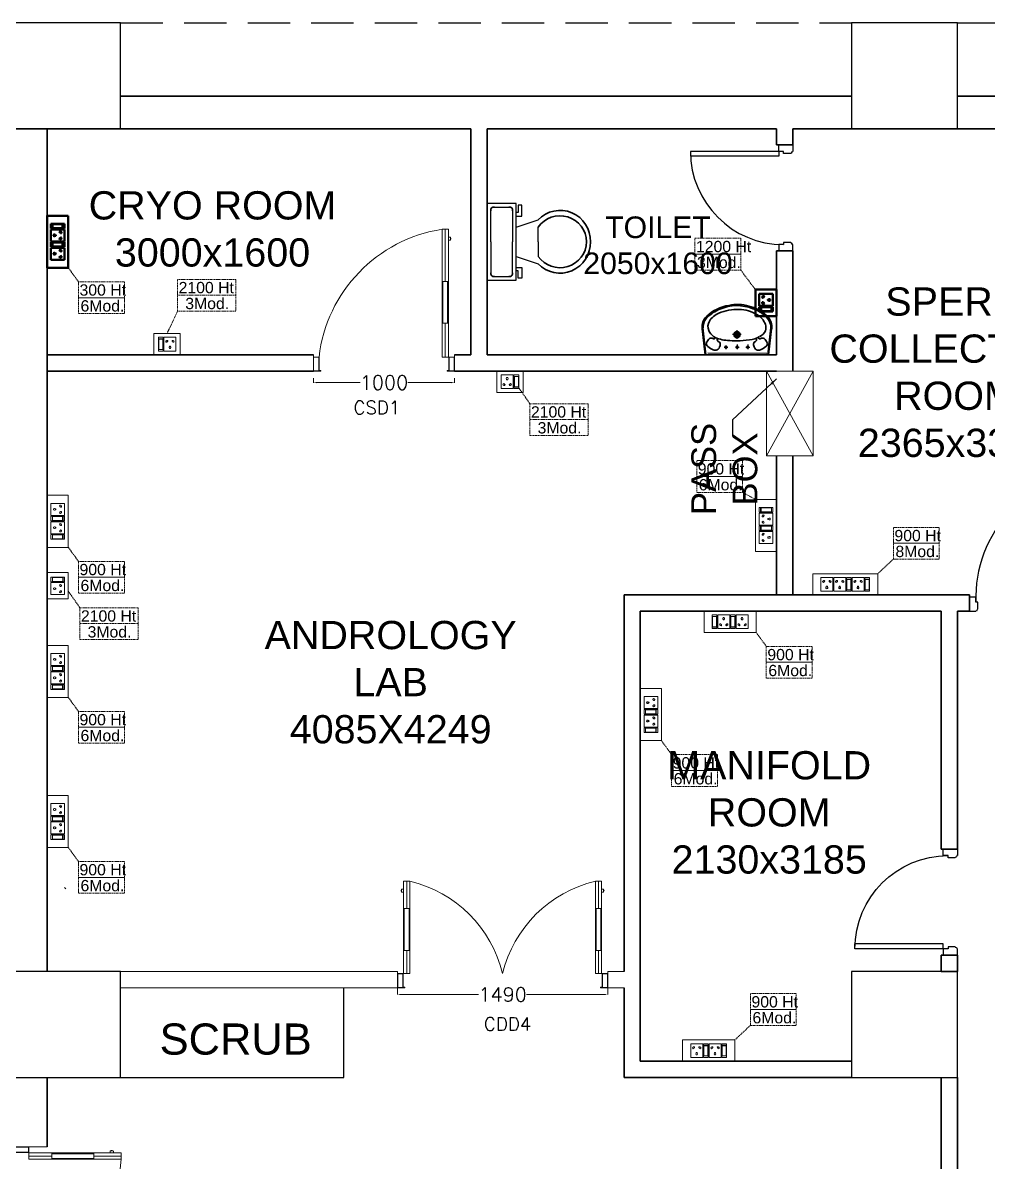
# Model space of a CAD drawing. Extents: x 3505867 to 3988380, y -625948 to -590408.
# Drawn here: x 3612490 to 3619326, y -603838 to -595773 of the extents above; entities that cross this region are included whole.
import ezdxf

# ---------------------------------------------------------------- set-up
doc = ezdxf.new("R2010")
doc.units = 0
doc.header["$LTSCALE"] = 6
doc.header["$MEASUREMENT"] = 0
for name, pattern in [('1', [0]), ('DASHED2', [0.375, 0.25, -0.125]), ('HIDDEN', [0.375, 0.25, -0.125])]:
    doc.linetypes.add(name, pattern=pattern)
doc.layers.get('0').update_dxf_attribs({"linetype": 'CONTINUOUS'})
doc.layers.get('Defpoints').update_dxf_attribs({"linetype": 'CONTINUOUS'})
for name, color, linetype, lineweight in [('1200 Door', 144, 'CONTINUOUS', 5), ('Double Leaf Door', 4, 'CONTINUOUS', 18), ('ELE-1 NO 6-16A RAW POWER SOCKET', 1, 'CONTINUOUS', 0), ('ELE-2NOS OF 6-16 RAW POWER SOCKET', 1, 'CONTINUOUS', 20), ('ELE-3NOS 6-16A POWER SOCKET', 5, 'CONTINUOUS', 25), ('ELE. 2N0S OF 6-16 UPS SOCKETS', 191, 'CONTINUOUS', 15), ('Single Leaf Door', 4, 'CONTINUOUS', 18), ('WALL', 10, 'CONTINUOUS', 35), ('WIN', 151, 'CONTINUOUS', 9)]:
    doc.layers.add(name, color=color, linetype=linetype, lineweight=lineweight)
doc.layers.add('CFT_LOOPING', color=7, linetype='1', lineweight=0, true_color=0xd6d600)
for name, color, linetype in [('Chajja', 7, 'CONTINUOUS'), ('COL', 5, 'CONTINUOUS'), ('DIM', 7, 'CONTINUOUS'), ('DOOR', 44, 'CONTINUOUS'), ('furniture', 33, 'CONTINUOUS'), ('TEXT', 5, 'CONTINUOUS')]:
    doc.layers.add(name, color=color, linetype=linetype)
doc.layers.add('ELE-6A AC SOCKET', color=7, linetype='CONTINUOUS', true_color=0x00ceb6)
doc.styles.add('ARIAL', font='')
doc.styles.add('ROMANS', font='romans.shx')
doc.styles.get("Standard").update_dxf_attribs({"font": 'SIMPLEX'})
doc.styles.get('ARIAL').set_extended_font_data('Arial')
doc.dimstyles.new('AEPL1', dxfattribs={"dimtxt": 100, "dimasz": 25, "dimexe": 1.25, "dimexo": 50, "dimtad": 0, "dimdec": 0, "dimtxsty": 'ROMANS', "dimcen": 2.5, "dimclrd": 250, "dimclre": 250, "dimadec": 0, "dimazin": 0, "dimtfac": 1, "dimtdec": 0, "dimtmove": 0, "dimatfit": 3, "dimfxl": 1, "dimlwd": 0, "dimlwe": 0, "dimarcsym": 0})
doc.dimstyles.new('TEXT', dxfattribs={"dimscale": 0, "dimtxt": 500, "dimasz": 100, "dimexe": 75, "dimexo": 100, "dimgap": 50, "dimtad": 0, "dimdec": 0, "dimzin": 0, "dimdsep": 46, "dimtxsty": 'ARIAL', "dimblk": 'OBLIQUE', "dimcen": 0.09, "dimdle": 100, "dimclrd": 256, "dimclre": 256, "dimclrt": 6, "dimadec": 0, "dimazin": 0, "dimtfac": 1, "dimtdec": 0, "dimtofl": 0, "dimtmove": 2, "dimatfit": 3, "dimfxl": 1, "dimfrac": 2, "dimtolj": 1, "dimtzin": 0, "dimarcsym": 0})

# ---------------------------------------------------------------- blocks, each defined once
blk = doc.blocks.new('A$C19B8274B')
at = {"layer": 'DOOR'}
for p, q in [((-45, 925), (-80, 925)), ((-80, 50), (-80, 925)), ((-45, 50), (-45, 925)), ((-45, 50), (-80, 50)), ((-955, -50), (-955, -47.5)), ((-940, -35), (-942.5, -35)), ((-60, -35), (-57.5, -35)), ((-45, -50), (-45, -47.5))]:
    blk.add_line(p, q, dxfattribs=at)
for points in [[(-940, 15), (-955, 15), (-955, 50), (-1000, 50), (-1000, -50), (-955, -50)], [(-940, -35), (-940, 15)], [(-60, 15), (-45, 15), (-45, 50), (0, 50), (0, -50), (-45, -50)], [(-60, -35), (-60, 15)]]:
    blk.add_lwpolyline(points, dxfattribs=at)
at = {"layer": 'DOOR', "color": 145}
blk.add_arc((-80, 50), 875, 90, 182.29244, dxfattribs=at)
at = {"layer": 'DOOR'}
for centre, start, end in [((-955, -35), 270, 0), ((-45, -35), 180, 270)]:
    blk.add_arc(centre, 12.5, start, end, dxfattribs=at)
blk = doc.blocks.new('750')
at = {"layer": 'DOOR'}
for p, q in [((-50, 705), (-47.5, 705)), ((-35, 690), (-35, 692.5)), ((-50, 45), (-47.5, 45)), ((-35, 60), (-35, 57.5)), ((50, 45), (50, 80)), ((50, 80), (675, 80)), ((50, 45), (675, 45)), ((675, 45), (675, 80))]:
    blk.add_line(p, q, dxfattribs=at)
for points in [[(15, 690), (15, 705), (50, 705), (50, 750), (-50, 750), (-50, 705)], [(-35, 690), (15, 690)], [(15, 60), (15, 45), (50, 45), (50, 0), (-50, 0), (-50, 45)], [(-35, 60), (15, 60)]]:
    blk.add_lwpolyline(points, dxfattribs=at)
for centre, start, end in [((-35, 705), 180, 270), ((-35, 45), 90, 180)]:
    blk.add_arc(centre, 12.5, start, end, dxfattribs=at)
at = {"layer": 'DOOR', "color": 145}
blk.add_arc((15, 45), 660, 0, 90, dxfattribs=at)
blk = doc.blocks.new('_Oblique')
at = {"color": 0, "linetype": 'ByBlock', "lineweight": -2}
blk.add_line((-0.5, -0.5), (0.5, 0.5), dxfattribs=at)
blk = doc.blocks.new('*D130')
at = {"layer": 'Defpoints', "color": 0, "linetype": 'ByBlock'}
for p in [(-26230, 11392.2), (-24740, 11392.2), (-24740, 11287.3)]:
    blk.add_point(p, dxfattribs=at)
at = {"layer": 'DIM', "color": 250, "linetype": 'ByBlock', "lineweight": 0}
for p, q in [((-26230, 11342.2), (-26230, 11286.1)), ((-24740, 11342.2), (-24740, 11286.1)), ((-26205, 11287.3), (-25654.7, 11287.3)), ((-24765, 11287.3), (-25315.3, 11287.3))]:
    blk.add_line(p, q, dxfattribs=at)
at = {"layer": 'DIM', "color": 250, "linetype": 'ByBlock'}
for points in [[(-26205, 11291.5), (-26205, 11283.2), (-26230, 11287.3)], [(-24765, 11283.2), (-24765, 11291.5), (-24740, 11287.3)]]:
    blk.add_solid(points, dxfattribs=at)
at = {"layer": 'DIM', "color": 0, "linetype": 'ByBlock', "insert": (-25485, 11287.3), "char_height": 100, "attachment_point": 5, "style": 'ROMANS'}
blk.add_mtext('1490', dxfattribs=at)
blk = doc.blocks.new('1500x2100x100 DD')
at = {"layer": 'Double Leaf Door'}
for points in [[(49.2, 263.9), (54.1, 263.9), (54.1, 560.4), (49.2, 560.4)], [(92.8, 560.4), (87.8, 560.4), (87.8, 263.9), (92.8, 263.9)], [(1407.2, 560.4), (1412.2, 560.4), (1412.2, 263.9), (1407.2, 263.9)], [(1450.8, 263.9), (1445.9, 263.9), (1445.9, 560.4), (1450.8, 560.4)]]:
    blk.add_hatch(color=6, dxfattribs=at).paths.add_polyline_path(points)
at = {"layer": 'Double Leaf Door', "color": 8}
for p, q in [((49.2, 100), (49.2, 754.2)), ((49.2, 754.2), (92.8, 754.2)), ((71, 560.4), (71, 754.2)), ((92.8, 754.2), (92.8, 100)), ((1450.8, 754.2), (1407.2, 754.2)), ((1407.2, 754.2), (1407.2, 100)), ((1429, 560.4), (1429, 754.2)), ((1450.8, 100), (1450.8, 754.2)), ((34.8, 696.7), (34.8, 678.8)), ((49.2, 698.7), (36.7, 698.7)), ((36.7, 676.8), (49.2, 676.8)), ((49.2, 698.7), (49.2, 676.8)), ((1450.8, 698.7), (1463.3, 698.7)), ((1450.8, 698.7), (1450.8, 676.8)), ((1463.3, 676.8), (1450.8, 676.8)), ((1465.2, 696.7), (1465.2, 678.8)), ((71, 100), (71, 263.9)), ((1429, 100), (1429, 263.9)), ((5, 100), (5, 0)), ((45.2, 100), (5, 100)), ((7, 98), (7, 2)), ((43.2, 98), (7, 98)), ((43.2, 3), (43.2, 98)), ((45.2, 5), (45.2, 100)), ((92.8, 100), (49.2, 100)), ((1407.2, 100), (1450.8, 100)), ((1454.8, 5), (1454.8, 100)), ((1454.8, 100), (1495, 100)), ((1456.8, 3), (1456.8, 98)), ((1456.8, 98), (1493, 98)), ((1493, 98), (1493, 2)), ((1495, 100), (1495, 0)), ((5, 0), (45.2, 0)), ((7, 2), (45.2, 2)), ((55.1, 3), (43.2, 3)), ((57.1, 5), (45.2, 5)), ((45.2, 2), (55.1, 2)), ((45.2, 0), (57.1, 0)), ((55.1, 2), (55.1, 3)), ((57.1, 0), (57.1, 5)), ((1442.9, 0), (1442.9, 5)), ((1442.9, 5), (1454.8, 5)), ((1454.8, 0), (1442.9, 0)), ((1444.9, 2), (1444.9, 3)), ((1444.9, 3), (1456.8, 3)), ((1454.8, 2), (1444.9, 2)), ((1493, 2), (1454.8, 2)), ((1495, 0), (1454.8, 0))]:
    blk.add_line(p, q, dxfattribs=at)
at = {"layer": 'Double Leaf Door', "color": 6}
for p, q in [((92.8, 560.4), (49.2, 560.4)), ((49.2, 560.4), (49.2, 263.9)), ((54.1, 263.9), (54.1, 560.4)), ((87.8, 263.9), (87.8, 560.4)), ((92.8, 263.9), (92.8, 560.4)), ((1407.2, 263.9), (1407.2, 560.4)), ((1407.2, 560.4), (1450.8, 560.4)), ((1412.2, 263.9), (1412.2, 560.4)), ((1445.9, 263.9), (1445.9, 560.4)), ((1450.8, 560.4), (1450.8, 263.9)), ((49.2, 263.9), (92.8, 263.9)), ((1450.8, 263.9), (1407.2, 263.9))]:
    blk.add_line(p, q, dxfattribs=at)
at = {"layer": 'Double Leaf Door', "color": 6, "ltscale": 100}
for p, q in [((87.8, 560.4), (87.8, 263.9)), ((1412.2, 560.4), (1412.2, 263.9))]:
    blk.add_line(p, q, dxfattribs=at)
at = {"layer": 'Double Leaf Door', "color": 6}
for points in [[(49.2, 560.4), (49.2, 263.9), (54.1, 263.9), (54.1, 560.4), (49.2, 560.4)], [(92.8, 560.4), (92.8, 263.9), (87.8, 263.9), (87.8, 560.4), (92.8, 560.4)], [(1407.2, 560.4), (1407.2, 263.9), (1412.2, 263.9), (1412.2, 560.4), (1407.2, 560.4)], [(1450.8, 560.4), (1450.8, 263.9), (1445.9, 263.9), (1445.9, 560.4), (1450.8, 560.4)]]:
    blk.add_lwpolyline(points, dxfattribs=at)
at = {"layer": 'Double Leaf Door', "ltscale": 5000}
for points in [[(49.2, 560.4), (49.2, 263.9), (54.1, 263.9), (54.1, 560.4), (49.2, 560.4)], [(1450.8, 560.4), (1450.8, 263.9), (1445.9, 263.9), (1445.9, 560.4), (1450.8, 560.4)]]:
    blk.add_lwpolyline(points, dxfattribs=at)
at = {"layer": 'Double Leaf Door', "color": 8}
for centre, radius, start, end in [((-111.3, -108), 886, 13.57447, 76.68363), ((1611.3, -108), 886, 103.31637, 166.42553), ((34.8, 687.7), 3.72, 90, 270), ((36.7, 696.7), 1.98, 90, 180), ((36.7, 678.8), 1.98, 180, 270), ((1463.3, 696.7), 1.98, 0, 90), ((1463.3, 678.8), 1.98, 270, 0), ((1465.2, 687.7), 3.72, 270, 90)]:
    blk.add_arc(centre, radius, start, end, dxfattribs=at)
blk = doc.blocks.new('1800x100')
at = {"layer": 'Double Leaf Door'}
for points in [[(101627.9, -31394.5), (101632.8, -31394.5), (101632.8, -31098), (101627.9, -31098)], [(101671.5, -31098), (101666.6, -31098), (101666.6, -31394.5), (101671.5, -31394.5)], [(103255.9, -31098), (103260.9, -31098), (103260.9, -31394.5), (103255.9, -31394.5)], [(103299.6, -31394.5), (103294.6, -31394.5), (103294.6, -31098), (103299.6, -31098)]]:
    blk.add_hatch(color=6, dxfattribs=at).paths.add_polyline_path(points)
at = {"layer": 'Double Leaf Door', "color": 8}
for p, q in [((101613.5, -30961.8), (101613.5, -30979.7)), ((101627.9, -30959.8), (101615.5, -30959.8)), ((101627.9, -31558.5), (101627.9, -30904.2)), ((101627.9, -30904.2), (101671.5, -30904.2)), ((101627.9, -30959.8), (101627.9, -30981.7)), ((101649.7, -31098), (101649.7, -30904.2)), ((101671.5, -30904.2), (101671.5, -31558.5)), ((103299.6, -30904.2), (103255.9, -30904.2)), ((103255.9, -30904.2), (103255.9, -31558.5)), ((103277.8, -31098), (103277.8, -30904.2)), ((103299.6, -31558.5), (103299.6, -30904.2)), ((103299.6, -30959.8), (103312, -30959.8)), ((103299.6, -30959.8), (103299.6, -30981.7)), ((103314, -30961.8), (103314, -30979.7)), ((101615.5, -30981.7), (101627.9, -30981.7)), ((103312, -30981.7), (103299.6, -30981.7)), ((101649.7, -31558.5), (101649.7, -31394.5)), ((103277.8, -31558.5), (103277.8, -31394.5)), ((101583.7, -31558.5), (101583.7, -31658.5)), ((101623.9, -31558.5), (101583.7, -31558.5)), ((101585.7, -31560.5), (101585.7, -31656.5)), ((101621.9, -31560.5), (101585.7, -31560.5)), ((101621.9, -31655.5), (101621.9, -31560.5)), ((101623.9, -31653.5), (101623.9, -31558.5)), ((101671.5, -31558.5), (101627.9, -31558.5)), ((103255.9, -31558.5), (103299.6, -31558.5)), ((103303.6, -31653.5), (103303.6, -31558.5)), ((103303.6, -31558.5), (103343.7, -31558.5)), ((103305.5, -31655.5), (103305.5, -31560.5)), ((103305.5, -31560.5), (103341.8, -31560.5)), ((103341.8, -31560.5), (103341.8, -31656.5)), ((103343.7, -31558.5), (103343.7, -31658.5)), ((101583.7, -31658.5), (101623.9, -31658.5)), ((101585.7, -31656.5), (101623.9, -31656.5)), ((101633.8, -31655.5), (101621.9, -31655.5)), ((101635.8, -31653.5), (101623.9, -31653.5)), ((101623.9, -31656.5), (101633.8, -31656.5)), ((101623.9, -31658.5), (101635.8, -31658.5)), ((101633.8, -31656.5), (101633.8, -31655.5)), ((101635.8, -31658.5), (101635.8, -31653.5)), ((103291.6, -31658.5), (103291.6, -31653.5)), ((103291.6, -31653.5), (103303.6, -31653.5)), ((103303.6, -31658.5), (103291.6, -31658.5)), ((103293.6, -31656.5), (103293.6, -31655.5)), ((103293.6, -31655.5), (103305.5, -31655.5)), ((103303.6, -31656.5), (103293.6, -31656.5)), ((103341.8, -31656.5), (103303.6, -31656.5)), ((103343.7, -31658.5), (103303.6, -31658.5))]:
    blk.add_line(p, q, dxfattribs=at)
at = {"layer": 'Double Leaf Door', "color": 6}
for p, q in [((101671.5, -31098), (101627.9, -31098)), ((101627.9, -31098), (101627.9, -31394.5)), ((101632.8, -31394.5), (101632.8, -31098)), ((101666.6, -31394.5), (101666.6, -31098)), ((101671.5, -31394.5), (101671.5, -31098)), ((103255.9, -31394.5), (103255.9, -31098)), ((103255.9, -31098), (103299.6, -31098)), ((103260.9, -31394.5), (103260.9, -31098)), ((103294.6, -31394.5), (103294.6, -31098)), ((103299.6, -31098), (103299.6, -31394.5)), ((101627.9, -31394.5), (101671.5, -31394.5)), ((103299.6, -31394.5), (103255.9, -31394.5))]:
    blk.add_line(p, q, dxfattribs=at)
at = {"layer": 'Double Leaf Door', "color": 6, "ltscale": 100}
for p, q in [((101666.6, -31098), (101666.6, -31394.5)), ((103260.9, -31098), (103260.9, -31394.5))]:
    blk.add_line(p, q, dxfattribs=at)
at = {"layer": 'Double Leaf Door', "color": 6}
for points in [[(101627.9, -31098), (101627.9, -31394.5), (101632.8, -31394.5), (101632.8, -31098), (101627.9, -31098)], [(101671.5, -31098), (101671.5, -31394.5), (101666.6, -31394.5), (101666.6, -31098), (101671.5, -31098)], [(103255.9, -31098), (103255.9, -31394.5), (103260.9, -31394.5), (103260.9, -31098), (103255.9, -31098)], [(103299.6, -31098), (103299.6, -31394.5), (103294.6, -31394.5), (103294.6, -31098), (103299.6, -31098)]]:
    blk.add_lwpolyline(points, dxfattribs=at)
at = {"layer": 'Double Leaf Door', "ltscale": 5000}
for points in [[(101627.9, -31098), (101627.9, -31394.5), (101632.8, -31394.5), (101632.8, -31098), (101627.9, -31098)], [(103299.6, -31098), (103299.6, -31394.5), (103294.6, -31394.5), (103294.6, -31098), (103299.6, -31098)]]:
    blk.add_lwpolyline(points, dxfattribs=at)
at = {"layer": 'Double Leaf Door', "color": 8}
for centre, radius, start, end in [((101613.5, -30970.7), 3.72, 90, 270), ((101615.5, -30961.8), 1.98, 90, 180), ((101601.6, -31795.7), 894.2, 15.3848, 85.51147), ((103268.8, -31726.5), 822.4, 90.89566, 168.20807), ((103312, -30961.8), 1.98, 0, 90), ((103314, -30970.7), 3.72, 270, 90), ((101615.5, -30979.7), 1.98, 180, 270), ((103312, -30979.7), 1.98, 270, 0)]:
    blk.add_arc(centre, radius, start, end, dxfattribs=at)
blk = doc.blocks.new('*D134')
at = {"layer": 'Defpoints', "color": 0, "linetype": 'ByBlock'}
for p in [(-26825, 15699.2), (-25825, 15699.2), (-25825, 15618.3)]:
    blk.add_point(p, dxfattribs=at)
at = {"layer": 'DIM', "color": 250, "linetype": 'ByBlock', "lineweight": 0}
for p, q in [((-26825, 15649.2), (-26825, 15617.1)), ((-25825, 15649.2), (-25825, 15617.1)), ((-26800, 15618.3), (-26494.7, 15618.3)), ((-25850, 15618.3), (-26155.3, 15618.3))]:
    blk.add_line(p, q, dxfattribs=at)
at = {"layer": 'DIM', "color": 250, "linetype": 'ByBlock'}
for points in [[(-26800, 15622.5), (-26800, 15614.2), (-26825, 15618.3)], [(-25850, 15614.2), (-25850, 15622.5), (-25825, 15618.3)]]:
    blk.add_solid(points, dxfattribs=at)
at = {"layer": 'DIM', "color": 0, "linetype": 'ByBlock', "insert": (-26325, 15618.3), "char_height": 100, "attachment_point": 5, "style": 'ROMANS'}
blk.add_mtext('1000', dxfattribs=at)
blk = doc.blocks.new('1000x2100x100 SD')
at = {"layer": 'Single Leaf Door'}
for points in [[(44.2, 338.9), (49.1, 338.9), (49.1, 635.4), (44.2, 635.4)], [(87.8, 635.4), (82.8, 635.4), (82.8, 338.9), (87.8, 338.9)]]:
    blk.add_hatch(color=6, dxfattribs=at).paths.add_polyline_path(points)
at = {"layer": 'Single Leaf Door', "color": 8}
for p, q in [((44.2, 100), (44.2, 1004.2)), ((44.2, 1004.2), (87.8, 1004.2)), ((66, 635.4), (66, 1004.2)), ((87.8, 1004.2), (87.8, 100)), ((29.8, 946.7), (29.8, 928.8)), ((44.2, 948.7), (31.7, 948.7)), ((31.7, 926.8), (44.2, 926.8)), ((44.2, 948.7), (44.2, 926.8)), ((66, 100), (66, 338.9)), ((0, 100), (0, 0)), ((40.2, 100), (0, 100)), ((2, 98), (2, 2)), ((38.2, 98), (2, 98)), ((38.2, 3), (38.2, 98)), ((40.2, 5), (40.2, 100)), ((87.8, 100), (44.2, 100)), ((959.8, 5), (959.8, 100)), ((959.8, 100), (1000, 100)), ((961.8, 3), (961.8, 98)), ((961.8, 98), (998, 98)), ((998, 98), (998, 2)), ((1000, 100), (1000, 0)), ((0, 0), (40.2, 0)), ((2, 2), (40.2, 2)), ((50.1, 3), (38.2, 3)), ((52.1, 5), (40.2, 5)), ((40.2, 2), (50.1, 2)), ((40.2, 0), (52.1, 0)), ((50.1, 2), (50.1, 3)), ((52.1, 0), (52.1, 5)), ((947.9, 5), (959.8, 5)), ((947.9, 0), (947.9, 5)), ((959.8, 0), (947.9, 0)), ((949.9, 3), (961.8, 3)), ((949.9, 2), (949.9, 3)), ((959.8, 2), (949.9, 2)), ((998, 2), (959.8, 2)), ((1000, 0), (959.8, 0))]:
    blk.add_line(p, q, dxfattribs=at)
at = {"layer": 'Single Leaf Door', "color": 6}
for p, q in [((87.8, 635.4), (44.2, 635.4)), ((44.2, 635.4), (44.2, 338.9)), ((49.1, 338.9), (49.1, 635.4)), ((82.8, 338.9), (82.8, 635.4)), ((87.8, 338.9), (87.8, 635.4)), ((44.2, 338.9), (87.8, 338.9))]:
    blk.add_line(p, q, dxfattribs=at)
at = {"layer": 'Single Leaf Door', "color": 6, "ltscale": 100}
blk.add_line((82.8, 635.4), (82.8, 338.9), dxfattribs=at)
at = {"layer": 'Single Leaf Door', "color": 6}
for points in [[(44.2, 635.4), (44.2, 338.9), (49.1, 338.9), (49.1, 635.4), (44.2, 635.4)], [(87.8, 635.4), (87.8, 338.9), (82.8, 338.9), (82.8, 635.4), (87.8, 635.4)]]:
    blk.add_lwpolyline(points, dxfattribs=at)
at = {"layer": 'Single Leaf Door', "ltscale": 5000}
blk.add_lwpolyline([(44.2, 635.4), (44.2, 338.9), (49.1, 338.9), (49.1, 635.4), (44.2, 635.4)], dxfattribs=at)
at = {"layer": 'Single Leaf Door', "color": 8}
for centre, radius, start, end in [((-69.3, -19.8), 1036, 6.64183, 81.27912), ((29.8, 937.7), 3.72, 90, 270), ((31.7, 946.7), 1.98, 90, 180), ((31.7, 928.8), 1.98, 180, 270)]:
    blk.add_arc(centre, radius, start, end, dxfattribs=at)
blk = doc.blocks.new('rhej')
at = {"color": 8, "lineweight": 25}
for p, q in [((271.6, 188.9), (271.6, 266.4)), ((271.6, 266.4), (297.5, 266.4)), ((297.5, 266.4), (297.5, 214.7)), ((310.4, 279.4), (310.4, -263.7)), ((517.3, 279.4), (310.4, 279.4)), ((465.6, 253.5), (362.2, 253.5)), ((517.3, 7.8), (517.3, 279.4)), ((310.4, 111.3), (155.3, 163)), ((310.4, 188.9), (271.6, 188.9)), ((297.5, 214.7), (310.4, 214.7)), ((336.3, 227.7), (336.3, 7.8)), ((491.5, 7.8), (491.5, 227.7)), ((155.3, 7.8), (155.3, 111.3)), ((155.3, 7.8), (155.3, -95.6)), ((336.3, -212), (336.3, 7.8)), ((491.5, 7.8), (491.5, -212)), ((517.3, -263.7), (517.3, 7.8)), ((310.4, -95.6), (155.3, -147.3)), ((271.6, -173.2), (271.6, -250.8)), ((310.4, -173.2), (271.6, -173.2)), ((297.5, -250.8), (297.5, -199.1)), ((297.5, -199.1), (310.4, -199.1)), ((465.6, -237.9), (362.2, -237.9)), ((271.6, -250.8), (297.5, -250.8)), ((310.4, -263.7), (517.3, -263.7))]:
    blk.add_line(p, q, dxfattribs=at)
at = {"color": 8, "extrusion": (0, 0, -1)}
for centre, major_axis, start_param, end_param in [((0, 15.7), (151.4, -151.4), 2.319632, 4.738539), ((358.9, 230.9), (-16.2, -16.2), 0.643501, 2.498091), ((468.8, 230.9), (16.2, -16.2), 3.785094, 5.639684), ((0.9, 2.3), (-133.6, -133.6), 0.814663, 3.31238), ((0, 0), (-151.4, -151.4), 4.686239, 7.105146), ((0.9, 13.4), (-133.6, -133.6), 4.541602, 7.039318), ((358.9, -215.2), (-16.2, -16.2), -0.927295, 0.927295), ((468.8, -215.2), (16.2, -16.2), 5.35589, 7.21048)]:
    blk.add_ellipse(centre, major_axis=major_axis, ratio=1, start_param=start_param, end_param=end_param, dxfattribs=at)
blk = doc.blocks.new('u46')
at = {"color": 8, "lineweight": 25}
for p, q in [((-10.2, 228.4), (174.5, 249.1)), ((-10.2, 220.4), (181.2, 241.9)), ((-0.6, -208.9), (0.6, 208.9)), ((56.5, 80.8), (29.2, 80.8)), ((44.2, 92.9), (44.2, 66.7)), ((61.7, 1.6), (29.2, 1.6)), ((44.2, 13.7), (44.2, -12.6)), ((163.2, 3), (101.8, 3)), ((133.1, -27.2), (133.1, 33.1)), ((61.7, -73.2), (29.2, -73.2)), ((44.2, -61.1), (44.2, -87.4)), ((-10.2, -216.1), (181.2, -237.6)), ((-10.2, -224.1), (174.5, -244.8))]:
    blk.add_line(p, q, dxfattribs=at)
at = {"color": 8, "extrusion": (0, 0, -1)}
for centre, major_axis, start_param, end_param in [((187.7, 150.5), (0, 99.5), -0.132539, 0.848731), ((185.8, 147.6), (0.1, 94.4), -0.049658, 0.838116), ((56, 154.5), (0, 34), 4.33982, 5.202657), ((144.8, 128.2), (1.1, 126.1), -1.238036, -0.892193), ((65.8, 198.9), (0, 20.7), -1.101507, 0.481509), ((57.5, 163.3), (-0.3, 56.9), 0.324902, 0.965135), ((208, 103.4), (0, 109.8), -1.431017, -0.436146), ((110.3, 167.2), (-6.08, 6.08), 4.867594, 6.265028), ((110.5, 165), (5.47, 5.47), 2.097053, 3.541809), ((90.3, 184.5), (0, 17.9), 0.880684, 2.260744), ((189.6, 137.7), (0, 70.9), -0.405199, 0.56573), ((153.9, 79), (-0.2, 139.7), 0.557563, 1.193786), ((57.3, 20.1), (0, 275.4), 0.806541, 1.180915), ((49.5, 13.5), (-0.1, 293.9), 0.809856, 1.41441), ((64.6, 170.4), (0.3, 49.2), 3.359735, 4.09512), ((44.2, 80.8), (0.02, 6.43), 3.139035, 9.42222), ((62.5, 153), (0, 31.9), 2.620328, 3.422401), ((104.1, 117.8), (-0.2, 26.8), -1.278641, -0.487266), ((96.3, 135.9), (0, 7.39), -0.727724, 1.373337), ((387.1, 47.9), (-0.3, 296.4), -1.495794, -1.328336), ((13.1, 6.8), (0, 297.5), 1.141495, 1.637774), ((35, 2.5), (0, 302.7), 1.155365, 1.952189), ((44.2, 1.6), (0.08, 6.43), 3.12883, 9.412015), ((820.2, -1), (0.1, 732.1), -1.56667, -1.474079), ((888.1, 36.7), (0.8, 800.7), 4.558159, 4.668067), ((133.1, 3), (0, 21.6), 3.141254, 9.424439), ((133.1, 3), (-0.1, 15.5), 3.145308, 9.428493), ((133.1, 3), (0, 10.9), 3.142047372431534, 9.42523267961112), ((72.5, -1.7), (-0.1, 274.2), 1.346594, 1.865175), ((44.2, -73.2), (0.02, 6.43), 3.139035, 9.42222), ((62.5, -10.9), (0, 247.5), 1.579809, 2.112792), ((56, -148.1), (0, 34), 4.222121, 5.084958), ((64.6, -163.9), (0.1, 49.2), -0.960797, -0.225412), ((62.5, -146.6), (-0.1, 31.9), -0.276767, 0.525307), ((104.1, -111.4), (0.2, 26.8), 3.628858, 4.420234), ((96.6, -128.2), (-0.03, 8.55), 1.455188, 3.796569), ((263.1, -73.7), (0.1, 166.8), 4.181112, 4.641559), ((110.3, -160.8), (-6.08, 6.08), 4.730546, 6.12798), ((111.3, -159.3), (6.17, 6.17), 4.354779, 6.027124), ((192.6, -126.1), (0, 80.1), 3.554495, 4.299548), ((163.1, -79.8), (0.2, 126), 2.054055, 2.802751), ((56.1, -13.3), (0.2, 287), 1.808981, 2.322804), ((124.5, -51.6), (-0.2, 200.3), 1.868215, 2.281789), ((144.8, -121.8), (-0.3, 126.1), 4.027191, 4.373034), ((65.8, -192.5), (0, 20.7), 2.661884, 4.2449), ((57.5, -156.9), (0.3, 56.9), 2.176458, 2.816691), ((90.3, -178.1), (0, 17.9), 0.880848, 2.260908), ((181.2, -107), (0, 94.7), 2.890537, 3.362984), ((184.7, -162.2), (-0.1, 83.2), 2.850118, 3.264751), ((188.2, -159.7), (0, 78.1), 2.562376, 3.231693), ((187.2, -138.1), (-0.1, 106), 2.310552, 2.942572), ((171.7, -117.2), (-0.1, 123.1), 2.127435, 2.640092)]:
    blk.add_ellipse(centre, major_axis=major_axis, ratio=1, start_param=start_param, end_param=end_param, dxfattribs=at)
blk = doc.blocks.new('6-16A RAW POWER SOCKET 3M')
at = {"layer": 'ELE-1 NO 6-16A RAW POWER SOCKET', "lineweight": 50}
for p, q in [((0, 57.9), (72.3, 57.9)), ((0, 57.9), (72.3, 57.9)), ((0, 32.7), (0, 57.9)), ((0, 57.9), (0, 32.7)), ((72.3, 32.7), (0, 32.7)), ((0, 28.5), (0, -34.8)), ((72.3, 28.5), (0, 28.5)), ((7.9, 55.8), (64.4, 55.8)), ((7.9, 34.8), (7.9, 55.8)), ((64.4, 34.8), (7.9, 34.8)), ((61.9, 55.8), (61.9, 34.8)), ((64.4, 55.8), (64.4, 34.8)), ((72.3, 57.9), (72.3, 32.7)), ((72.3, -34.8), (72.3, 28.5)), ((0, -34.8), (72.3, -34.8))]:
    blk.add_line(p, q, dxfattribs=at)
blk.add_lwpolyline([(92, 82.1), (92, -57.5), (-19.7, -57.5), (-19.7, 82.1)], close=True, dxfattribs=at)
for centre, radius, start, end in [((18.3, -3.1), 4.93, 37.15837, 322.84163), ((23.3, -3.1), 3.14, 251.40312, 108.59688), ((50.3, 14.9), 4.24, 357.48997, 264.73109), ((53.2, 11.6), 3.43, 194.90486, 67.31619), ((50.3, -21.2), 4.24, 95.26891, 2.51003), ((53.2, -17.8), 3.43, 292.68381, 165.09514)]:
    blk.add_arc(centre, radius, start, end, dxfattribs=at)
blk = doc.blocks.new('RTUH 6U')
at = {"layer": 'ELE-2NOS OF 6-16 RAW POWER SOCKET', "color": 30, "ltscale": 300}
for p, q in [((-311.5, -26.5), (-226.5, -26.5)), ((-311.5, -123.5), (-311.5, -26.5)), ((-226.5, -26.5), (-226.5, -123.5)), ((-187.1, -26.5), (-220.9, -26.5)), ((-220.9, -26.5), (-220.9, -123.5)), ((-189.9, -37), (-218, -37)), ((-218, -37), (-218, -113)), ((-189.9, -40.4), (-218, -40.4)), ((-189.9, -113), (-189.9, -37)), ((-187.1, -123.5), (-187.1, -26.5)), ((-187.1, -123.5), (-187.1, -26.5)), ((-181.4, -123.5), (-181.4, -26.5)), ((-181.4, -26.5), (-96.4, -26.5)), ((-96.4, -26.5), (-96.4, -123.5)), ((-57, -26.5), (-90.8, -26.5)), ((-90.8, -26.5), (-90.8, -123.5)), ((-59.8, -37), (-88, -37)), ((-88, -37), (-88, -113)), ((-59.8, -40.4), (-88, -40.4)), ((-59.8, -113), (-59.8, -37)), ((-57, -123.5), (-57, -26.5)), ((-57, -123.5), (-57, -26.5)), ((-226.5, -123.5), (-311.5, -123.5)), ((-187.1, -123.5), (-220.9, -123.5)), ((-220.9, -123.5), (-187.1, -123.5)), ((-218, -113), (-189.9, -113)), ((-96.4, -123.5), (-181.4, -123.5)), ((-57, -123.5), (-90.8, -123.5)), ((-90.8, -123.5), (-57, -123.5)), ((-88, -113), (-59.8, -113))]:
    blk.add_line(p, q, dxfattribs=at)
blk.add_lwpolyline([(0, 0), (-368.5, 0), (-368.5, -150), (0, -150)], close=True, dxfattribs=at)
for centre, radius, start, end in [((-293.2, -56.1), 5.7, 87.48997, 354.73109), ((-288.7, -52.1), 4.6, 284.90486, 157.31619), ((-249.3, -52.1), 4.6, 22.68381, 255.09514), ((-244.8, -56.1), 5.7, 185.26891, 92.51003), ((-163.1, -56.1), 5.7, 87.48997, 354.73109), ((-158.6, -52.1), 4.6, 284.90486, 157.31619), ((-119.2, -52.1), 4.6, 22.68381, 255.09514), ((-114.7, -56.1), 5.7, 185.26891, 92.51003), ((-269, -99), 6.62, 127.15837, 52.84163), ((-269, -92.3), 4.22, 341.40312, 198.59688), ((-138.9, -99), 6.62, 127.15837, 52.84163), ((-138.9, -92.3), 4.22, 341.40312, 198.59688)]:
    blk.add_arc(centre, radius, start, end, dxfattribs=at)
blk = doc.blocks.new('543WYH')
at = {"layer": 'ELE-2NOS OF 6-16 RAW POWER SOCKET', "color": 30, "linetype": 'ByBlock'}
for p, q in [((-123.5, -57), (-123.5, -90.8)), ((-26.5, -57), (-123.5, -57)), ((-26.5, -57), (-123.5, -57)), ((-113, -59.8), (-113, -88)), ((-37, -59.8), (-113, -59.8)), ((-109.6, -59.8), (-109.6, -88)), ((-37, -88), (-37, -59.8)), ((-26.5, -57), (-26.5, -90.8)), ((-26.5, -90.8), (-26.5, -57)), ((-123.5, -90.8), (-26.5, -90.8)), ((-123.5, -96.4), (-26.5, -96.4)), ((-123.5, -181.4), (-123.5, -96.4)), ((-113, -88), (-37, -88)), ((-26.5, -96.4), (-26.5, -181.4)), ((-26.5, -181.4), (-123.5, -181.4)), ((-123.5, -187.1), (-123.5, -220.9)), ((-26.5, -187.1), (-123.5, -187.1)), ((-26.5, -187.1), (-123.5, -187.1)), ((-123.5, -220.9), (-26.5, -220.9)), ((-123.5, -311.5), (-123.5, -226.5)), ((-123.5, -226.5), (-26.5, -226.5)), ((-113, -189.9), (-113, -218)), ((-37, -189.9), (-113, -189.9)), ((-113, -218), (-37, -218)), ((-109.6, -189.9), (-109.6, -218)), ((-37, -218), (-37, -189.9)), ((-26.5, -187.1), (-26.5, -220.9)), ((-26.5, -220.9), (-26.5, -187.1)), ((-26.5, -226.5), (-26.5, -311.5)), ((-26.5, -311.5), (-123.5, -311.5)), ((-123.5, -402.2), (-123.5, -317.1)), ((-123.5, -317.1), (-26.5, -317.1)), ((-26.5, -317.1), (-26.5, -402.2)), ((-26.5, -402.2), (-123.5, -402.2))]:
    blk.add_line(p, q, dxfattribs=at)
blk.add_lwpolyline([(-150, 0), (-150, -459.1), (0, -459.1), (0, 0)], close=True, dxfattribs=at)
for centre, radius, start, end in [((-97.9, -119.2), 4.6, 112.68381, 345.09514), ((-97.9, -158.6), 4.6, 14.90486, 247.31619), ((-93.9, -114.7), 5.7, 275.26891, 182.51003), ((-93.9, -163.1), 5.7, 177.48997, 84.73109), ((-57.7, -138.9), 4.22, 71.40312, 288.59688), ((-51, -138.9), 6.62, 217.15837, 142.84163), ((-93.9, -244.8), 5.7, 275.26891, 182.51003), ((-97.9, -249.3), 4.6, 112.68381, 345.09514), ((-97.9, -288.7), 4.6, 14.90486, 247.31619), ((-93.9, -293.2), 5.7, 177.48997, 84.73109), ((-57.7, -269), 4.22, 71.40312, 288.59688), ((-51, -269), 6.62, 217.15837, 142.84163), ((-97.9, -339.9), 4.6, 112.68381, 345.09514), ((-97.9, -379.4), 4.6, 14.90486, 247.31619), ((-93.9, -335.4), 5.7, 275.26891, 182.51003), ((-93.9, -383.9), 5.7, 177.48997, 84.73109), ((-57.7, -359.7), 4.22, 71.40312, 288.59688), ((-51, -359.7), 6.62, 217.15837, 142.84163)]:
    blk.add_arc(centre, radius, start, end, dxfattribs=at)
blk = doc.blocks.new('54Y')
at = {"layer": 'ELE. 2N0S OF 6-16 UPS SOCKETS', "color": 140, "lineweight": 50}
for p, q in [((26.5, 311.5), (26.5, 277.7)), ((26.5, 277.7), (26.5, 311.5)), ((26.5, 311.5), (123.5, 311.5)), ((26.5, 311.5), (123.5, 311.5)), ((123.5, 277.7), (26.5, 277.7)), ((123.5, 272.1), (26.5, 272.1)), ((26.5, 272.1), (26.5, 187.1)), ((37, 280.5), (37, 308.7)), ((37, 308.7), (113, 308.7)), ((113, 280.5), (37, 280.5)), ((109.6, 308.7), (109.6, 280.5)), ((113, 308.7), (113, 280.5)), ((123.5, 311.5), (123.5, 277.7)), ((123.5, 187.1), (123.5, 272.1)), ((26.5, 187.1), (123.5, 187.1)), ((26.5, 181.4), (26.5, 147.6)), ((26.5, 147.6), (26.5, 181.4)), ((26.5, 181.4), (123.5, 181.4)), ((26.5, 181.4), (123.5, 181.4)), ((37, 150.4), (37, 178.6)), ((37, 178.6), (113, 178.6)), ((109.6, 178.6), (109.6, 150.4)), ((113, 178.6), (113, 150.4)), ((123.5, 181.4), (123.5, 147.6)), ((123.5, 147.6), (26.5, 147.6)), ((26.5, 142), (26.5, 57)), ((123.5, 142), (26.5, 142)), ((113, 150.4), (37, 150.4)), ((123.5, 57), (123.5, 142)), ((26.5, 57), (123.5, 57))]:
    blk.add_line(p, q, dxfattribs=at)
blk.add_lwpolyline([(150, 368.5), (150, 0), (0, 0), (0, 368.5)], close=True, dxfattribs=at)
for centre, radius, start, end in [((93.9, 253.8), 5.7, 357.48997, 264.73109), ((97.9, 249.3), 4.6, 194.90486, 67.31619), ((51, 229.6), 6.62, 37.15837, 322.84163), ((57.7, 229.6), 4.22, 251.40312, 108.59688), ((93.9, 205.3), 5.7, 95.26891, 2.51003), ((97.9, 209.8), 4.6, 292.68381, 165.09514), ((51, 99.5), 6.62, 37.15837, 322.84163), ((57.7, 99.5), 4.22, 251.40312, 108.59688), ((93.9, 123.7), 5.7, 357.48997, 264.73109), ((93.9, 75.2), 5.7, 95.26891, 2.51003), ((97.9, 119.2), 4.6, 194.90486, 67.31619), ((97.9, 79.7), 4.6, 292.68381, 165.09514)]:
    blk.add_arc(centre, radius, start, end, dxfattribs=at)
blk = doc.blocks.new('EQ2WE')
at = {"layer": 'ELE-6A AC SOCKET', "lineweight": 0}
for p, q in [((-99, 170), (-215, 170)), ((-215, 170), (-215, 36)), ((-99, 36), (-99, 170)), ((-91, 36), (-91, 170)), ((-91, 170), (-45, 170)), ((-45, 170), (-91, 170)), ((-87, 51), (-87, 155)), ((-87, 155), (-48, 155)), ((-48, 155), (-48, 51)), ((-45, 170), (-45, 36)), ((-45, 170), (-45, 36)), ((-215, 36), (-99, 36)), ((-45, 36), (-91, 36)), ((-48, 55), (-87, 55)), ((-48, 51), (-87, 51))]:
    blk.add_line(p, q, dxfattribs=at)
blk.add_lwpolyline([(0, 0), (-257, 0), (-257, 206), (0, 206)], close=True, dxfattribs=at)
for centre, radius, start, end in [((-157, 136), 9.08, 307.1584, 232.8416), ((-157, 127), 5.79, 161.4031, 18.5969), ((-190, 77), 7.83, 5.2689, 272.51), ((-184, 72), 6.31, 202.6838, 75.0951), ((-130, 72), 6.31, 104.9049, 337.3162), ((-124, 77), 7.83, 267.49, 174.7311)]:
    blk.add_arc(centre, radius, start, end, dxfattribs=at)
blk = doc.blocks.new('CIVIL IVF')
at = {"layer": 'Chajja', "color": 8, "linetype": 'HIDDEN', "ltscale": 200}
for p, q in [((-28190, 18165.2), (-23015, 18165.2)), ((-22265, 18165.2), (-16305, 18165.2))]:
    blk.add_line(p, q, dxfattribs=at)
at = {"layer": 'COL', "color": 8}
for points in [[(-28940, 17415.2), (-28190, 17415.2), (-28190, 18165.2), (-28940, 18165.2)], [(-23015, 17415.2), (-22265, 17415.2), (-22265, 18165.2), (-23015, 18165.2)], [(-28940, 10700.2), (-28190, 10700.2), (-28190, 11450.2), (-28940, 11450.2)], [(-22265, 10700.2), (-22265, 11450.2), (-23015, 11450.2), (-23015, 10700.2)]]:
    blk.add_lwpolyline(points, close=True, dxfattribs=at)
at = {"layer": 'furniture', "color": 8, "linetype": 'Continuous'}
for p, q in [((-26610, 10700.2), (-26610, 11335.2)), ((-28190, 10700.2), (-26610, 10700.2))]:
    blk.add_line(p, q, dxfattribs=at)
at = {"layer": 'WALL', "color": 8, "linetype": 'ByBlock'}
for p, q in [((-23015, 17645.2), (-28190, 17645.2)), ((-16305, 17645.2), (-22265, 17645.2)), ((-28710, 17415.2), (-28710, 11450.2)), ((-28710, 17415.2), (-28710, 11450.2)), ((-25710, 17415.2), (-28190, 17415.2)), ((-25710, 15815.2), (-25710, 17415.2)), ((-23545, 17415.2), (-25595, 17415.2)), ((-25595, 15815.2), (-25595, 17415.2)), ((-23545, 17300.2), (-23545, 17415.2)), ((-23430, 17300.2), (-23430, 17415.2)), ((-21065, 17415.2), (-23430, 17415.2)), ((-23430, 17300.2), (-23545, 17300.2)), ((-23545, 15815.2), (-23545, 16550.2)), ((-23430, 16550.2), (-23545, 16550.2)), ((-23430, 15699.2), (-23430, 16550.2)), ((-26825, 15815.2), (-28710, 15815.2)), ((-25710, 15815.2), (-25825, 15815.2)), ((-23545, 15815.2), (-25595, 15815.2)), ((-26825, 15699.2), (-28710, 15699.2)), ((-23545, 15699.2), (-25825, 15699.2)), ((-23545, 14115.2, -101230.8), (-23545, 15099.2, -101230.8)), ((-23430, 14115.2), (-23430, 15099.2)), ((-22179.1, 14115.2), (-24625, 14115.2)), ((-24625, 11450.2), (-24625, 14115.2)), ((-22179.1, 14115.2), (-22179.1, 14000.2)), ((-22380, 14000.2), (-24510, 14000.2)), ((-24510, 10815.2), (-24510, 14000.2)), ((-22380, 12315.2), (-22380, 14000.2)), ((-22179.1, 14000.2), (-22265, 14000.2)), ((-22265, 12315.2), (-22265, 14000.2)), ((-22380, 12315.2), (-22265, 12315.2)), ((-22380, 11450.2), (-22380, 11565.2)), ((-22380, 11565.2), (-22265, 11565.2)), ((-22265, 11565.2), (-22265, 11450.2)), ((-22380, 11450.2), (-22265, 11450.2)), ((-24625, 10700.2), (-24625, 11335.2)), ((-23015, 10815.2), (-24510, 10815.2)), ((-28710, 10209.7), (-28710, 10699.2)), ((-23015, 10700.2), (-24625, 10700.2)), ((-22380, 9360.2), (-22380, 10700.2)), ((-22265, 9360.2), (-22265, 10700.2))]:
    blk.add_line(p, q, dxfattribs=at)
at = {"layer": 'WALL', "color": 8, "lineweight": 0}
for p, q in [((-26530, 17415.2), (-28710, 17415.2)), ((-26825, 15815.2), (-26825, 15699.2)), ((-25825, 15815.2), (-25825, 15699.2)), ((-24510, 14115.2), (-22380, 14115.2)), ((-24510, 14000.2), (-22380, 14000.2)), ((-28190, 11450.2), (-26230, 11450.2)), ((-26230, 11450.2), (-26230, 11335.2)), ((-24740, 11450.2), (-24625, 11450.2)), ((-24740, 11450.2), (-24740, 11335.2)), ((-28190, 11335.2), (-26230, 11335.2)), ((-24740, 11335.2), (-24625, 11335.2)), ((-28825, 10700.2), (-28595, 10700.2)), ((-23015, 10700.2), (-22265, 10700.2)), ((-28940, 10209.7), (-28710, 10209.7))]:
    blk.add_line(p, q, dxfattribs=at)
at = {"layer": 'WALL', "linetype": 'ByBlock'}
blk.add_line((-28577.3, 12035.1), (-28586.5, 12044.3), dxfattribs=at)
at = {"layer": 'WALL', "color": 8, "linetype": 'ByBlock'}
blk.add_lwpolyline([(-28940, 10700.2), (-28940, 17415.2), (-26110, 17415.2)], dxfattribs=at)
at = {"layer": 'WIN', "color": 8, "linetype": 'Continuous'}
for p, q in [((-23285.8, 15099.2), (-23615.8, 15699.2)), ((-23615.8, 15099.2), (-23285.8, 15699.2))]:
    blk.add_line(p, q, dxfattribs=at)
blk.add_lwpolyline([(-23615.8, 15099.2), (-23285.8, 15099.2), (-23285.8, 15699.2), (-23615.8, 15699.2)], close=True, dxfattribs=at)
at = {"layer": 'DOOR', "color": 8, "rotation": 180}
blk.add_blockref('750', (-23480, 17300.2), dxfattribs=at)
at = {"layer": 'DOOR', "color": 8, "linetype": 'Continuous'}
blk.add_blockref('A$C19B8274B', (-21179.1, 14050.2), dxfattribs=at)
at = {"layer": 'DOOR', "color": 8, "xscale": -1}
blk.add_blockref('750', (-22315, 11565.2), dxfattribs=at)
at = {"layer": 'Double Leaf Door', "color": 8}
blk.add_blockref('1500x2100x100 DD', (-26235, 11335.2), dxfattribs=at)
at = {"layer": 'Double Leaf Door', "color": 8, "rotation": 270}
blk.add_blockref('1800x100', (2718.5, 111793.4), dxfattribs=at)
at = {"layer": 'Single Leaf Door', "color": 8, "xscale": -1}
blk.add_blockref('1000x2100x100 SD', (-25825, 15699.2), dxfattribs=at)
at = {"layer": 'WALL', "color": 8, "linetype": 'ByBlock'}
for name, p, rotation in [('rhej', (-25077.7, 16623), 180), ('u46', (-23822.9, 15825.4), 90)]:
    blk.add_blockref(name, p, dxfattribs=dict(at, rotation=rotation))
at = {"layer": '1200 Door', "color": 8, "linetype": 'ByBlock', "style": 'ROMANS'}
for s, p in [('CSD1', (-26540.5, 15394.3, -35804.4)), ('CDD4', (-25617.2, 11031.3, -35804.4))]:
    blk.add_text(s, height=94.18, dxfattribs=at).set_placement(p)
at = {"layer": 'DIM', "color": 8, "attachment_point": 5, "style": 'ARIAL'}
for s, insert, char_height, width in [('CRYO ROOM 3000x1600', (-27539, 16704.8), 200, 1982.81), ('TOILET\\P2050x1600', (-24384.7, 16589.2), 153, 1626.956), ('SPERM COLLECTION ROOM 2365x3300', (-22278.3, 15690.7), 200, 1980.803), ('ANDROLOGY\\PLAB\\P4085X4249', (-26277.6, 13496.8), 200, 1980.803), ('MANIFOLD\\PROOM\\P2130x3185', (-23597.3, 12575), 200, 1980.803)]:
    blk.add_mtext(s, dxfattribs=dict(at, insert=insert, char_height=char_height, width=width))
at = {"layer": 'DIM', "color": 8, "linetype": 'Continuous', "insert": (-23913.7, 15007.2, -101230.8), "char_height": 175, "width": 1149.25, "attachment_point": 5, "rotation": 90, "style": 'ARIAL'}
blk.add_mtext('PASS BOX', dxfattribs=at)
at = {"layer": 'furniture', "color": 8, "linetype": 'Continuous', "insert": (-27374.8, 11154), "char_height": 220.41, "width": 1257.81, "attachment_point": 5, "style": 'ARIAL'}
blk.add_mtext('\\PSCRUB', dxfattribs=at)
at = {"layer": 'DIM', "color": 8, "linetype": 'ByBlock'}
dim = blk.add_linear_dim(base=(-25825, 15618.3), p1=(-26825, 15699.2), p2=(-25825, 15699.2), dimstyle='AEPL1', dxfattribs=at)
dim.commit()
dim.dimension.update_dxf_attribs({"geometry": '*D134', "text_midpoint": (-26325, 15618.3)})
dim = blk.add_linear_dim(base=(-24740, 11287.3), p1=(-26230, 11392.2), p2=(-24740, 11392.2), dimstyle='AEPL1', dxfattribs=at)
dim.commit()
dim.dimension.update_dxf_attribs({"geometry": '*D130', "text_midpoint": (-25485, 11287.3), "dimtype": 160})
at = {"layer": 'WIN', "color": 8, "linetype": 'Continuous'}
blk.add_leader([(-23545, 15644.2, -101230.8), (-23856.5, 15355.6, -101230.8), (-23856.5, 15237.9, -101230.8)], dimstyle='TEXT', override={"dimscale": 1, "dimtxt": 200, "dimasz": 50, "dimfxl": 0.18}, dxfattribs=at)

msp = doc.modelspace()

# ---------------------------------------------------------------- linework, layer by layer
at = {"layer": 'CFT_LOOPING', "color": 7, "linetype": 'DASHED2', "ltscale": 5}
for p, q in [((3612884.1, -597606.5), (3612812.2, -597507.5)), ((3617573.8, -597523.8), (3617677.2, -597662)), ((3613585.7, -597814.4), (3613510.9, -597973.2)), ((3616080.5, -598469.6), (3615998.6, -598352.2)), ((3617586.5, -599097.3), (3617677.2, -599147)), ((3612884.1, -599585.3), (3612812.2, -599486.2)), ((3618654.4, -599569.8), (3618543, -599673.2)), ((3612894.1, -599913.8), (3612812.2, -599796.4)), ((3617754.4, -600187.3), (3617682.6, -600088.2)), ((3612884.1, -600647.5), (3612812.2, -600548.5)), ((3617084.1, -600953.4), (3617012.2, -600854.4)), ((3612884.1, -601709.8), (3612812.2, -601610.7)), ((3617642.1, -602869.8), (3617530.7, -602973.2))]:
    msp.add_line(p, q, dxfattribs=at)
at = {"layer": 'CFT_LOOPING', "color": 7, "linetype": 'DASHED2', "ltscale": 5, "elevation": 0}
for points in [[(3617249, -597298.8), (3617573.8, -597298.8), (3617573.8, -597411.3), (3617249, -597411.3)], [(3617249, -597411.3), (3617573.8, -597411.3), (3617573.8, -597523.8), (3617249, -597523.8)], [(3618654.4, -599344.8), (3618979.2, -599344.8), (3618979.2, -599457.3), (3618654.4, -599457.3)], [(3618654.4, -599457.3), (3618979.2, -599457.3), (3618979.2, -599569.8), (3618654.4, -599569.8)]]:
    msp.add_lwpolyline(points, close=True, dxfattribs=at)
at = {"layer": 'CFT_LOOPING', "color": 7, "linetype": 'DASHED2', "ltscale": 5}
for points in [[(3612884.1, -597606.5), (3613208.9, -597606.5), (3613208.9, -597719), (3612884.1, -597719)], [(3613585.7, -597589.4), (3613998.3, -597589.4), (3613998.3, -597701.9), (3613585.7, -597701.9)], [(3612884.1, -597719), (3613208.9, -597719), (3613208.9, -597831.5), (3612884.1, -597831.5)], [(3613585.7, -597701.9), (3613998.3, -597701.9), (3613998.3, -597814.4), (3613585.7, -597814.4)], [(3616080.5, -598469.6), (3616493.1, -598469.6), (3616493.1, -598582.1), (3616080.5, -598582.1)], [(3616080.5, -598582.1), (3616493.1, -598582.1), (3616493.1, -598694.6), (3616080.5, -598694.6)], [(3617261.7, -598872.3), (3617586.5, -598872.3), (3617586.5, -598984.8), (3617261.7, -598984.8)], [(3617261.7, -598984.8), (3617586.5, -598984.8), (3617586.5, -599097.3), (3617261.7, -599097.3)], [(3612884.1, -599585.3), (3613208.9, -599585.3), (3613208.9, -599697.8), (3612884.1, -599697.8)], [(3612884.1, -599697.8), (3613208.9, -599697.8), (3613208.9, -599810.3), (3612884.1, -599810.3)], [(3612894.1, -599913.8), (3613306.7, -599913.8), (3613306.7, -600026.3), (3612894.1, -600026.3)], [(3612894.1, -600026.3), (3613306.7, -600026.3), (3613306.7, -600138.8), (3612894.1, -600138.8)], [(3617754.4, -600187.3), (3618079.3, -600187.3), (3618079.3, -600299.8), (3617754.4, -600299.8)], [(3617754.4, -600299.8), (3618079.3, -600299.8), (3618079.3, -600412.3), (3617754.4, -600412.3)], [(3612884.1, -600647.5), (3613208.9, -600647.5), (3613208.9, -600760), (3612884.1, -600760)], [(3612884.1, -600760), (3613208.9, -600760), (3613208.9, -600872.5), (3612884.1, -600872.5)], [(3617084.1, -600953.4), (3617408.9, -600953.4), (3617408.9, -601065.9), (3617084.1, -601065.9)], [(3617084.1, -601065.9), (3617408.9, -601065.9), (3617408.9, -601178.4), (3617084.1, -601178.4)], [(3612884.1, -601709.8), (3613208.9, -601709.8), (3613208.9, -601822.3), (3612884.1, -601822.3)], [(3612884.1, -601822.3), (3613208.9, -601822.3), (3613208.9, -601934.8), (3612884.1, -601934.8)], [(3617642.1, -602644.8), (3617966.9, -602644.8), (3617966.9, -602757.3), (3617642.1, -602757.3)], [(3617642.1, -602757.3), (3617966.9, -602757.3), (3617966.9, -602869.8), (3617642.1, -602869.8)]]:
    msp.add_lwpolyline(points, close=True, dxfattribs=at)

# ---------------------------------------------------------------- block references
at = {"linetype": 'ByBlock'}
msp.add_blockref('CIVIL IVF', (3641372.2, -613938.4), dxfattribs=at)
at = {"layer": 'ELE-1 NO 6-16A RAW POWER SOCKET', "linetype": 'ByBlock', "xscale": 1.343246120226769, "yscale": 1.343246120226769, "zscale": 1.343246120226769, "rotation": 180}
msp.add_blockref('6-16A RAW POWER SOCKET 3M', (3617800.8, -597739.2), dxfattribs=at)
at = {"layer": 'ELE-2NOS OF 6-16 RAW POWER SOCKET', "color": 254, "linetype": 'ByBlock', "true_color": 0xdebad0}
msp.add_blockref('54Y', (3612662.2, -597507.5), dxfattribs=at)
at = {"layer": 'ELE-2NOS OF 6-16 RAW POWER SOCKET', "color": 3, "linetype": 'ByBlock'}
for p, rotation in [((3612812.2, -599486.2), 270), ((3617677.2, -599147, -101230.8), 89.99999999999999), ((3617314.1, -600088.2), 180), ((3612812.2, -600548.5), 270), ((3617012.2, -600854.4), 270), ((3612812.2, -601610.7), 270)]:
    msp.add_blockref('RTUH 6U', p, dxfattribs=dict(at, rotation=rotation))
msp.add_blockref('RTUH 6U', (3617530.7, -602973.2), dxfattribs=at)
at = {"layer": 'ELE-3NOS 6-16A POWER SOCKET', "color": 254, "linetype": 'ByBlock', "true_color": 0xdebad0, "rotation": 270}
msp.add_blockref('543WYH', (3618543, -599823.2), dxfattribs=at)
at = {"layer": 'ELE-6A AC SOCKET', "color": 254, "linetype": 'ByBlock', "true_color": 0xdebad0, "xscale": 0.7286145446852714, "yscale": 0.7286145446852714, "zscale": 0.7286145446852714}
for p, rotation in [((3613417.2, -597973.2), 180), ((3612812.2, -599663.9), 90)]:
    msp.add_blockref('EQ2WE', p, dxfattribs=dict(at, rotation=rotation))
msp.add_blockref('EQ2WE', (3616033.9, -598389.2), dxfattribs=at)

# ---------------------------------------------------------------- texts
at = {"layer": 'TEXT', "color": 7, "char_height": 80, "attachment_point": 1}
for s, insert, width in [('\\A1;{\\fArial|b0|i0|c0|p34;1200 Ht\\P}', (3617256.4, -597316.9), 8957.987), ('\\A1;{\\fArial|b0|i0|c0|p34;3Mod.\\P}', (3617263.5, -597429.4), 352.575), ('\\A1;{\\fArial|b0|i0|c0|p34;2100 Ht}', (3613593.2, -597607.5), 8957.987), ('\\A1;{\\fArial|b0|i0|c0|p34;300 Ht\\P}', (3612891.5, -597624.6), 8957.987), ('\\A1;{\\fArial|b0|i0|c0|p34;6Mod.\\P}', (3612898.5, -597737.1), 352.575), ('\\A1;{\\fArial|b0|i0|c0|p34;3Mod.}', (3613640.3, -597720), 352.575), ('\\A1;{\\fArial|b0|i0|c0|p34;2100 Ht}', (3616087.9, -598487.6), 8957.987), ('\\A1;{\\fArial|b0|i0|c0|p34;3Mod.}', (3616135, -598600.1), 352.575), ('\\A1;{\\fArial|b0|i0|c0|p34;900 Ht\\P}', (3617269.1, -598890.4), 8957.987), ('\\A1;{\\fArial|b0|i0|c0|p34;6Mod.\\P}', (3617276.1, -599002.9), 352.575), ('\\A1;{\\fArial|b0|i0|c0|p34;900 Ht\\P}', (3618661.8, -599362.8), 8957.987), ('\\A1;{\\fArial|b0|i0|c0|p34;8Mod.\\P}', (3618668.8, -599475.3), 352.575), ('\\A1;{\\fArial|b0|i0|c0|p34;900 Ht\\P}', (3612891.5, -599603.3), 8957.987), ('\\A1;{\\fArial|b0|i0|c0|p34;6Mod.\\P}', (3612898.5, -599715.8), 352.575), ('\\A1;{\\fArial|b0|i0|c0|p34;2100 Ht}', (3612901.5, -599931.9), 8957.987), ('\\A1;{\\fArial|b0|i0|c0|p34;3Mod.}', (3612948.6, -600044.4), 352.575), ('\\A1;{\\fArial|b0|i0|c0|p34;900 Ht\\P}', (3617761.9, -600205.4), 8957.987), ('\\A1;{\\fArial|b0|i0|c0|p34;6Mod.\\P}', (3617768.9, -600317.9), 352.575), ('\\A1;{\\fArial|b0|i0|c0|p34;900 Ht\\P}', (3612891.5, -600665.6), 8957.987), ('\\A1;{\\fArial|b0|i0|c0|p34;6Mod.\\P}', (3612898.5, -600778.1), 352.575), ('\\A1;{\\fArial|b0|i0|c0|p34;900 Ht\\P}', (3617091.5, -600971.5), 8957.987), ('\\A1;{\\fArial|b0|i0|c0|p34;6Mod.\\P}', (3617098.5, -601084), 352.575), ('\\A1;{\\fArial|b0|i0|c0|p34;900 Ht\\P}', (3612891.5, -601727.8), 8957.987), ('\\A1;{\\fArial|b0|i0|c0|p34;6Mod.\\P}', (3612898.5, -601840.3), 352.575), ('\\A1;{\\fArial|b0|i0|c0|p34;900 Ht\\P}', (3617649.5, -602662.8), 8957.987), ('\\A1;{\\fArial|b0|i0|c0|p34;6Mod.\\P}', (3617656.5, -602775.3), 352.575)]:
    msp.add_mtext(s, dxfattribs=dict(at, insert=insert, width=width))

doc.saveas('drawing.dxf')
